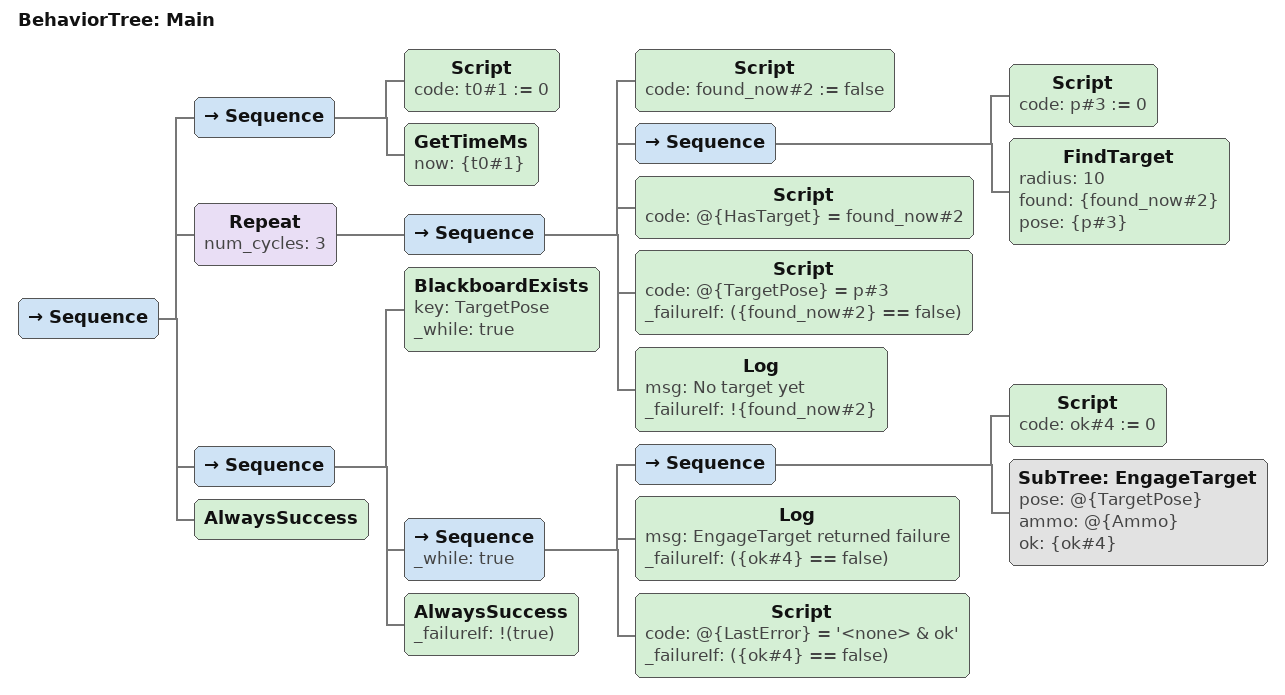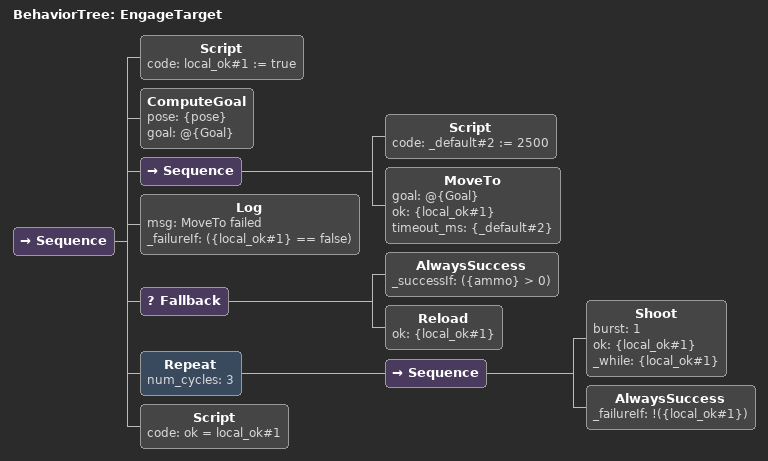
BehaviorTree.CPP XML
<?xml version="1.0" encoding="UTF-8"?>
<root BTCPP_format="4" main_tree_to_execute="Main">
    <BehaviorTree ID="Main">
        <Sequence>
            <Sequence>
                <Script code=" t0#1 := 0 "/>
                <GetTimeMs now="{t0#1}"/>
            </Sequence>
            <Repeat num_cycles="3">
                <Sequence>
                    <Script code=" found_now#2 := false "/>
                    <Sequence>
                        <Script code=" p#3 := 0 "/>
                        <FindTarget radius="10" found="{found_now#2}" pose="{p#3}"/>
                    </Sequence>
                    <Script code=" @{HasTarget} = found_now#2 "/>
                    <Script code=" @{TargetPose} = p#3 " _failureIf="({found_now#2} == false)"/>
                    <Log msg="No target yet" _failureIf="!{found_now#2}"/>
                </Sequence>
            </Repeat>
            <Sequence>
                <BlackboardExists key="TargetPose" _while="true"/>
                <Sequence _while="true">
                    <Sequence>
                        <Script code=" ok#4 := 0 "/>
                        <SubTree ID="EngageTarget" pose="@{TargetPose}" ammo="@{Ammo}" ok="{ok#4}"/>
                    </Sequence>
                    <Log msg="EngageTarget returned failure" _failureIf="({ok#4} == false)"/>
                    <Script code=" @{LastError} = &apos;&lt;none&gt; &amp; ok&apos; " _failureIf="({ok#4} == false)"/>
                </Sequence>
                <AlwaysSuccess _failureIf="!(true)"/>
            </Sequence>
            <AlwaysSuccess/>
        </Sequence>
    </BehaviorTree>
    <BehaviorTree ID="EngageTarget">
        <Sequence>
            <Script code=" local_ok#1 := true "/>
            <ComputeGoal pose="{pose}" goal="@{Goal}"/>
            <Sequence>
                <Script code=" _default#2 := 2500 "/>
                <MoveTo goal="@{Goal}" ok="{local_ok#1}" timeout_ms="{_default#2}"/>
            </Sequence>
            <Log msg="MoveTo failed" _failureIf="({local_ok#1} == false)"/>
            <Fallback>
                <AlwaysSuccess _successIf="({ammo} &gt; 0)"/>
                <Reload ok="{local_ok#1}"/>
            </Fallback>
            <Repeat num_cycles="3">
                <Sequence>
                    <Shoot burst="1" ok="{local_ok#1}" _while="{local_ok#1}"/>
                    <AlwaysSuccess _failureIf="!({local_ok#1})"/>
                </Sequence>
            </Repeat>
            <Script code=" ok = local_ok#1 "/>
        </Sequence>
    </BehaviorTree>
</root>
